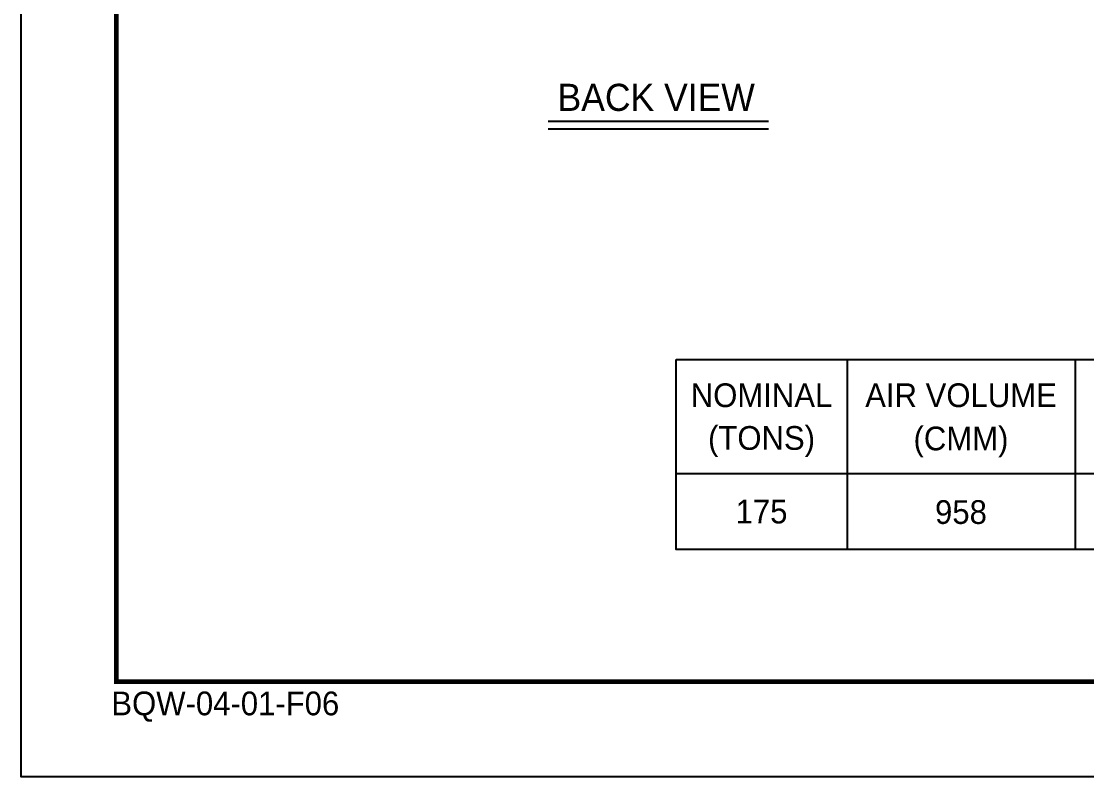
# Model space of a CAD drawing. Header units: millimetres. Extents: x 1416 to 30823, y 990 to 21785.
# Drawn here: x 1416 to 9267, y 990 to 6559 of the extents above; entities that cross this region are included whole.
import ezdxf
from ezdxf.enums import TextEntityAlignment as Align

# ---------------------------------------------------------------- set-up
doc = ezdxf.new("R2010")
doc.units = ezdxf.units.MM
for name, color, linetype in [('냉각탑_box', 1, 'Continuous'), ('냉각탑_form', 1, 'Continuous'), ('냉각탑_text', 3, 'Continuous')]:
    doc.layers.add(name, color=color, linetype=linetype)
doc.styles.add('돋움', font='Dotum.ttf')

msp = doc.modelspace()

# ---------------------------------------------------------------- linework, layer by layer
at = {"layer": 'Defpoints'}
msp.add_lwpolyline([(1416.3, 21785.4), (30823.5, 21785.4), (30823.5, 990.4), (1416.3, 990.4)], close=True, dxfattribs=at)
at = {"layer": '냉각탑_box'}
for p, q in [((5299.7, 5823), (6923.1, 5823)), ((5299.7, 5764.9), (6923.1, 5764.9)), ((7501, 4064.8), (7501, 2664.8)), ((9181, 4064.8), (9181, 2664.8)), ((6241, 3224.8), (21291, 3224.8))]:
    msp.add_line(p, q, dxfattribs=at)
msp.add_lwpolyline([(6241, 4064.8), (21291, 4064.8), (21291, 2664.8), (6241, 2664.8)], close=True, dxfattribs=at)
at = {"layer": '냉각탑_form', "const_width": 35}
msp.add_lwpolyline([(2116.4, 21085.3), (2116.4, 1690.5), (30123.3, 1690.5), (30123.3, 21085.3)], close=True, dxfattribs=at)

# ---------------------------------------------------------------- texts
at = {"layer": '냉각탑_form', "style": '돋움'}
msp.add_text('BQW-04-01-F06', height=175.043, dxfattribs=at).set_placement((2079.6, 1442.9))
at = {"layer": '냉각탑_text', "style": '돋움'}
for s, height, p in [('BACK VIEW', 199.97, (6094.7, 5998)), ('NOMINAL', 175, (6871, 3802.3)), ('AIR VOLUME', 175, (8341, 3802.3)), ('(TONS)', 175, (6871, 3487.3)), ('(CMM)', 175, (8340.6, 3483.6)), ('175', 175, (6871, 2944.8)), ('958', 175, (8340.6, 2941.1))]:
    msp.add_text(s, height=height, dxfattribs=at).set_placement(p, align=Align.MIDDLE_CENTER)

doc.saveas('drawing.dxf')
